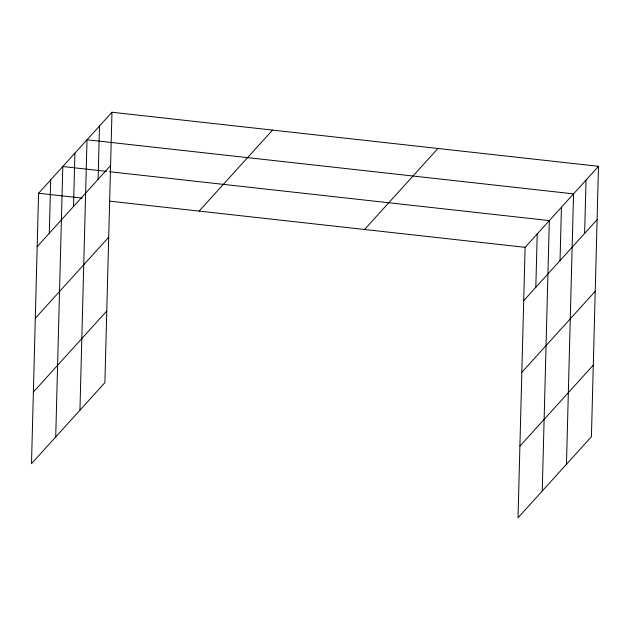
<?xml version="1.0" encoding="UTF-8"?>
<svg xmlns="http://www.w3.org/2000/svg" width="630" height="630" viewBox="0 0 630 630"><rect width="100%" height="100%" fill="white"/><g stroke="black" fill="none" stroke-linecap="round" stroke-linejoin="round"><path stroke-width="0.94" d="M111.975 112.242L38.58 193.26L31.5 463.68L104.895 382.662L111.975 112.242L598.5 166.32L591.42 436.74L518.025 517.758L525.105 247.338L598.5 166.32M49.297 233.234L50.691 179.889M55.716 436.944L62.803 166.525L106.588 171.391M73.513 206.498L74.907 153.153M79.939 410.209L87.019 139.789L573.544 193.867L566.465 464.286M98.099 179.353L99.493 126.016M535.823 287.311L537.217 233.966M542.249 491.022L549.328 220.602L109.51 171.714M560.038 260.576L561.44 207.231M584.624 233.431L586.026 180.093M37.186 246.598L110.573 165.58M35.312 318.237L108.699 237.219M33.374 392.041L106.769 311.023M199.135 211.105L272.53 130.087M364.557 229.493L437.945 148.475M523.711 300.675L597.106 219.657M521.837 372.314L595.224 291.296M519.9 446.119L593.295 365.109M38.58 193.26L82.372 198.127M109.612 201.151L525.105 247.338"/></g></svg>
